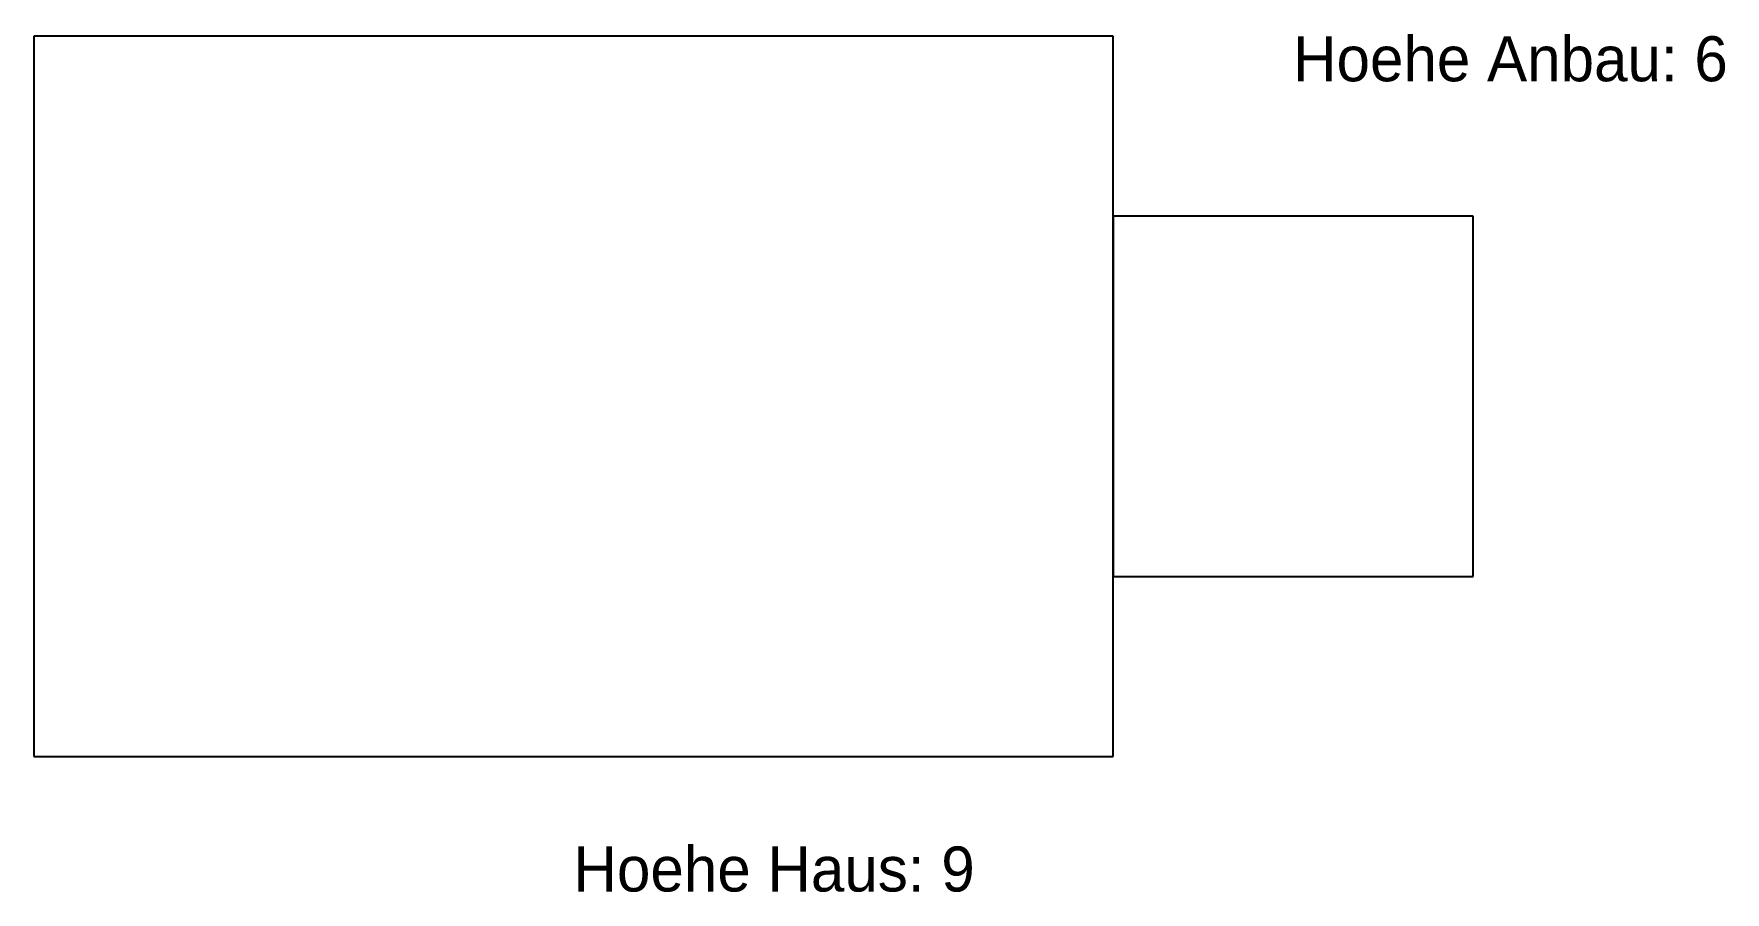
# Model space of a CAD drawing. Header units: metres. Extents: x 0 to 18.8, y -1.5 to 8.
import ezdxf

# ---------------------------------------------------------------- set-up
doc = ezdxf.new("R2010")
doc.units = ezdxf.units.M

msp = doc.modelspace()

# ---------------------------------------------------------------- linework, layer by layer
at = {"layer": 'ANBAU'}
for p, q in [((16, 6), (12, 6)), ((12, 6), (12, 2)), ((16, 2), (16, 6)), ((12, 2), (16, 2))]:
    msp.add_line(p, q, dxfattribs=at)
at = {"layer": 'HAUS'}
for p, q in [((12, 8), (0, 8)), ((0, 8), (0, 0)), ((12, 0), (12, 8)), ((0, 0), (12, 0))]:
    msp.add_line(p, q, dxfattribs=at)

# ---------------------------------------------------------------- texts
at = {"layer": 'MASSE'}
for s, p in [('Hoehe Anbau: 6', (14, 7.5)), ('Hoehe Haus: 9', (6, -1.5))]:
    msp.add_text(s, height=0.5, dxfattribs=at).set_placement(p)

doc.saveas('drawing.dxf')
